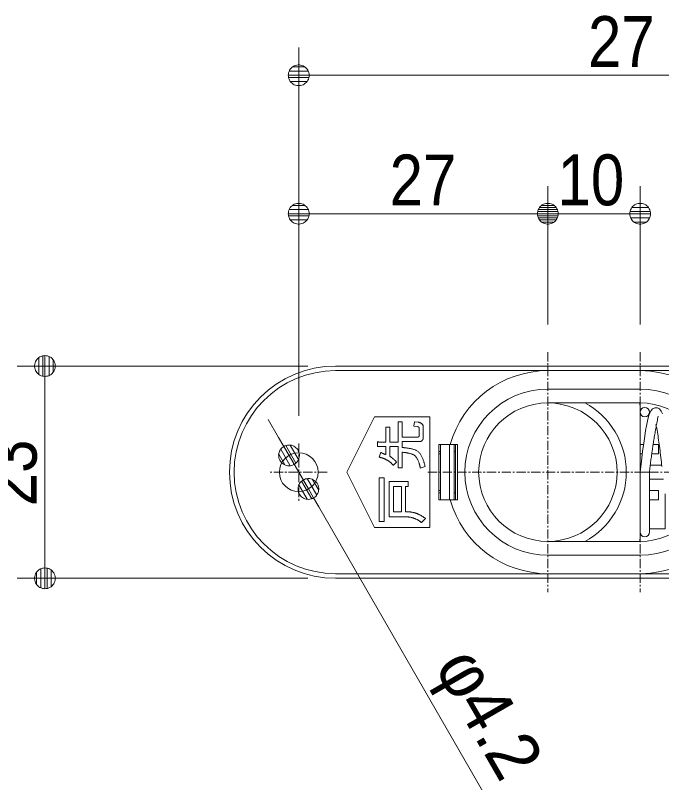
# Model space of a CAD drawing. Units: millimetres, scale not verified, with parts at other scales. Extents: x -4547 to 4547, y -2284 to 2284.
# Drawn here: x -4057.7 to -3707.5, y -190.7 to 225 of the extents above; entities that cross this region are included whole.
import ezdxf
from ezdxf.enums import TextEntityAlignment as Align

# ---------------------------------------------------------------- set-up
doc = ezdxf.new("R2010")
doc.units = ezdxf.units.MM
doc.header["$LTSCALE"] = 20
doc.linetypes.add('CHAIN1', pattern=[8, 5, -1, 1, -1])
for name, color, linetype, lineweight in [('0-0_3一般', 7, 'Continuous', 9), ('0-1_2寸法-2', 7, 'Continuous', 9), ('0-2_0', 7, 'Continuous', 9), ('0-4_2寸法-1', 7, 'Continuous', 9)]:
    doc.layers.add(name, color=color, linetype=linetype, lineweight=lineweight)
doc.styles.add('ＭＳ Ｐゴシック', font='')
doc.styles.get('ＭＳ Ｐゴシック').set_extended_font_data('MS PGothic')

# ---------------------------------------------------------------- blocks, each defined once
blk = doc.blocks.new('グループ-130')
at = {"layer": '0-0_3一般', "linetype": 'CHAIN1'}
for p, q in [((-48570, 850), (-48570, -1750)), ((-47570, 850), (-47570, -1750)), ((-51270, -140), (-51270, -760)), ((-50960, -450), (-51580, -450)), ((-49870, -450), (-46370, -450))]:
    blk.add_line(p, q, dxfattribs=at)
at = {"layer": '0-0_3一般'}
for p, q in [((-50870, 700), (-44020, 700)), ((-44020, 650), (-50870, 650)), ((-47570, 450), (-48570, 450)), ((-47570, 300), (-48570, 300)), ((-47570, 300), (-47570, 250)), ((-47570, 250), (-47570, -1150)), ((-47470, 183.4), (-47470, 200)), ((-47377.2, 142.6), (-47374.1, 157.7)), ((-49979.4, 43.3), (-49980.1, 43.4)), ((-49963.9, -53.9), (-49963.9, 22.6)), ((-49920.2, 45.5), (-49920.1, 43.4)), ((-49920.1, 43.4), (-49920.1, -77)), ((-49963.9, -54.6), (-49963.9, -53.9)), ((-50404.4, -122.9), (-50404.1, -123.4)), ((-49957.6, -119.3), (-49959.3, -119.4)), ((-49750, -750), (-49750, -150)), ((-49750, -150), (-49628.3, -150)), ((-49735, -750), (-49735, -150)), ((-49635, -150), (-49635, -750)), ((-49628.3, -150), (-49550, -150)), ((-49585, -750), (-49585, -150)), ((-49570, -750), (-49570, -150)), ((-49550, -150), (-49550, -750)), ((-47532.9, -150), (-47570, -150)), ((-47370, -150), (-47432.7, -150)), ((-47370, -150), (-47370, -250)), ((-50397.1, -287.8), (-50383.2, -243.8)), ((-49735, -225), (-49750, -225)), ((-49570, -225), (-49585, -225)), ((-50392.7, -288.7), (-50397.1, -287.8)), ((-49735, -250), (-49750, -250)), ((-47545.8, -250), (-47570, -250)), ((-47370, -250), (-47445.7, -250)), ((-50209.5, -341.1), (-50244.2, -375.9)), ((-50211, -339.3), (-50209.5, -341.1)), ((-49901.4, -387.5), (-49952.3, -408.3)), ((-47461.1, -375), (-47336, -375)), ((-47470, -450), (-47570, -450)), ((-47470, -1100), (-47470, -450)), ((-50344.6, -512.5), (-50344.6, -982.8)), ((-47318.3, -525), (-47470, -525)), ((-49735, -650), (-49750, -650)), ((-47370, -650), (-47470, -650)), ((-49750, -675), (-49735, -675)), ((-49585, -675), (-49570, -675)), ((-49628.3, -750), (-49750, -750)), ((-49550, -750), (-49628.3, -750)), ((-50344.6, -982.8), (-50399.4, -982.8)), ((-50102.9, -933.6), (-50107.5, -933.4)), ((-49896.7, -952.7), (-49938.4, -996.7)), ((-49900.8, -949.3), (-49896.7, -952.7)), ((-47570, -1150), (-47570, -1200)), ((-48570, -1200), (-47570, -1200)), ((-48570, -1350), (-47570, -1350)), ((-50870, -1550), (-44020, -1550)), ((-44020, -1600), (-50870, -1600))]:
    blk.add_line(p, q, dxfattribs=at)
for points in [[(-47574.2, 300), (-47573.7, 296.9), (-47570, 250)], [(-47327, 183.5), (-47340.5, 212.4), (-47358.9, 234.8), (-47381.3, 247.4), (-47411.5, 248.5), (-47435.6, 236.9), (-47452.4, 218.8), (-47465.7, 194.1), (-47477, 162.8), (-47487.4, 123.9), (-47494.9, 89.7), (-47502.5, 50.3), (-47511, 1.4), (-47520.6, -60.4), (-47531.1, -135.7), (-47542.8, -226.2), (-47556, -332.1), (-47570, -450)], [(-50404.1, -123.4), (-50325.3, -123.4), (-50325.3, 36.5), (-50281.4, 36.5), (-50281.4, -123.4), (-50193.2, -123.4), (-50193.2, 94.4), (-50149.4, 94.4), (-50149.4, -70.1), (-49982.4, -70.1)], [(-49980.1, 43.4), (-50024.1, 48.1), (-50014.9, 96.7), (-49975.5, 92.1)], [(-49975.5, 92.1), (-49973.5, 91.7), (-49971.5, 91.4), (-49969.5, 90.9), (-49967.5, 90.4), (-49965.5, 89.9), (-49963.6, 89.3), (-49961.7, 88.7), (-49959.8, 88.1), (-49957.9, 87.3), (-49956, 86.6), (-49954.1, 85.8), (-49952.3, 84.9), (-49950.5, 84), (-49948.7, 83.1), (-49946.9, 82.1), (-49945.1, 81), (-49943.3, 80), (-49941.6, 78.8), (-49939.8, 77.6), (-49938.1, 76.4), (-49936.4, 75.2), (-49934.9, 73.8), (-49933.3, 72.5), (-49931.9, 71.1), (-49930.6, 69.7), (-49929.3, 68.2), (-49928.1, 66.7), (-49927, 65.1), (-49926, 63.6), (-49925, 61.9), (-49924.2, 60.3), (-49923.4, 58.5), (-49922.7, 56.8), (-49922.1, 55), (-49921.5, 53.2), (-49921.1, 51.3), (-49920.7, 49.4), (-49920.4, 47.5), (-49920.2, 45.5)], [(-47470, -450), (-47468.2, -434.7), (-47466.3, -419.4), (-47464.5, -404.1), (-47462.6, -388.9), (-47460.7, -373.6), (-47458.7, -358.3), (-47456.8, -343.1), (-47454.8, -327.8), (-47452.7, -312.5), (-47450.7, -297.3), (-47448.6, -282.1), (-47446.5, -266.8), (-47444.4, -251.6), (-47442.2, -236.4), (-47440, -221.2), (-47437.8, -205.9), (-47435.6, -190.7), (-47433.3, -175.5), (-47431, -160.3), (-47428.7, -145.1), (-47426.3, -129.9), (-47423.9, -114.8), (-47421.5, -99.6), (-47419, -84.4), (-47416.5, -69.2), (-47414, -54.1), (-47411.4, -38.9), (-47408.7, -23.8), (-47406.1, -8.6), (-47403.3, 6.5), (-47400.6, 21.7), (-47397.8, 36.8), (-47395, 51.9), (-47392.1, 67.1), (-47389.2, 82.2), (-47386.2, 97.3), (-47383.3, 112.4), (-47380.2, 127.5), (-47377.2, 142.6)], [(-49963.9, 22.6), (-49963.9, 23.3), (-49964, 24), (-49964.1, 24.8), (-49964.2, 25.5), (-49964.3, 26.2), (-49964.4, 26.9), (-49964.6, 27.6), (-49964.7, 28.3), (-49964.9, 28.9), (-49965.2, 29.6), (-49965.4, 30.3), (-49965.7, 30.9), (-49966, 31.6), (-49966.3, 32.2), (-49966.6, 32.9), (-49966.9, 33.5), (-49967.3, 34.1), (-49967.7, 34.7), (-49968.1, 35.4), (-49968.5, 36), (-49969, 36.5), (-49969.4, 37.1), (-49969.9, 37.7), (-49970.4, 38.2), (-49970.9, 38.7), (-49971.4, 39.2), (-49971.9, 39.6), (-49972.5, 40), (-49973, 40.5), (-49973.6, 40.8), (-49974.2, 41.2), (-49974.8, 41.5), (-49975.4, 41.9), (-49976, 42.2), (-49976.7, 42.4), (-49977.3, 42.7), (-49978, 42.9), (-49978.7, 43.1), (-49979.4, 43.3)], [(-47398.6, 64.8), (-47394.7, 45.2), (-47390.9, 25.3), (-47387.2, 5), (-47383.6, -15.7), (-47380, -36.7), (-47376.5, -58), (-47373.1, -79.7), (-47369.8, -101.8), (-47366.5, -124.2), (-47363.4, -146.9), (-47360.3, -170), (-47357.3, -193.4), (-47354.3, -217.2), (-47351.5, -241.3), (-47348.7, -265.8), (-47345.9, -290.5), (-47343.2, -315.1), (-47340.3, -339.8), (-47337.5, -364.4), (-47334.7, -389)], [(-49982.4, -70.1), (-49981.7, -70), (-49981, -70), (-49980.3, -69.9), (-49979.7, -69.8), (-49979, -69.7), (-49978.3, -69.6), (-49977.7, -69.4), (-49977, -69.2), (-49976.4, -69), (-49975.7, -68.8), (-49975.1, -68.6), (-49974.5, -68.3), (-49973.9, -68), (-49973.3, -67.7), (-49972.7, -67.4), (-49972.1, -67), (-49971.5, -66.6), (-49970.9, -66.2), (-49970.3, -65.8), (-49969.7, -65.4), (-49969.2, -64.9), (-49968.7, -64.5), (-49968.2, -64), (-49967.7, -63.5), (-49967.3, -63), (-49966.9, -62.5), (-49966.5, -61.9), (-49966.1, -61.4), (-49965.8, -60.8), (-49965.5, -60.3), (-49965.2, -59.7), (-49964.9, -59.1), (-49964.7, -58.5), (-49964.5, -57.9), (-49964.3, -57.2), (-49964.2, -56.6), (-49964.1, -55.9), (-49964, -55.2), (-49963.9, -54.6)], [(-49920.1, -77), (-49920.1, -78.7), (-49920.2, -80.3), (-49920.4, -81.9), (-49920.7, -83.5), (-49920.9, -85.1), (-49921.3, -86.6), (-49921.7, -88.1), (-49922.1, -89.6), (-49922.6, -91.1), (-49923.2, -92.6), (-49923.8, -94), (-49924.4, -95.5), (-49925.1, -96.9), (-49925.9, -98.3), (-49926.7, -99.6), (-49927.6, -101), (-49928.5, -102.3), (-49929.5, -103.6), (-49930.5, -104.9), (-49931.6, -106.2), (-49932.7, -107.4), (-49933.9, -108.6), (-49935.1, -109.7), (-49936.3, -110.7), (-49937.5, -111.7), (-49938.8, -112.6), (-49940.1, -113.5), (-49941.4, -114.3), (-49942.7, -115.1), (-49944.1, -115.8), (-49945.5, -116.4), (-49946.9, -117), (-49948.4, -117.5), (-49949.8, -117.9), (-49951.3, -118.3), (-49952.9, -118.7), (-49954.4, -118.9), (-49956, -119.2), (-49957.6, -119.3)], [(-50418, -125.7), (-50417.9, -125.1), (-50417.8, -124.5), (-50417.6, -124), (-50417.5, -123.5), (-50417.3, -123), (-50417.1, -122.6), (-50416.9, -122.2), (-50416.7, -121.8), (-50416.4, -121.4), (-50416.2, -121.1), (-50415.9, -120.8), (-50415.6, -120.5), (-50415.2, -120.2), (-50414.9, -120), (-50414.5, -119.8), (-50414.1, -119.6), (-50413.7, -119.4), (-50413.3, -119.3), (-50412.8, -119.2), (-50412.4, -119.1), (-50411.9, -119.1), (-50411.4, -119.1), (-50411, -119.1), (-50410.5, -119.1), (-50410.1, -119.2), (-50409.6, -119.3), (-50409.2, -119.4), (-50408.7, -119.5), (-50408.3, -119.7), (-50407.9, -119.9), (-50407.5, -120.1), (-50407.1, -120.4), (-50406.7, -120.6), (-50406.3, -121), (-50405.9, -121.3), (-50405.5, -121.6), (-50405.1, -122), (-50404.8, -122.4), (-50404.4, -122.9)], [(-50325.3, -260), (-50325.3, -172.7), (-50418, -172.7), (-50418, -125.7)], [(-49959.3, -119.4), (-50149.4, -119.4), (-50149.4, -183.6)], [(-50383.2, -243.8), (-50383, -243.2), (-50382.8, -242.6), (-50382.5, -242.1), (-50382.3, -241.6), (-50382, -241.1), (-50381.7, -240.7), (-50381.4, -240.3), (-50381.1, -239.9), (-50380.8, -239.5), (-50380.4, -239.2), (-50380.1, -238.9), (-50379.7, -238.6), (-50379.3, -238.4), (-50378.9, -238.2), (-50378.5, -238), (-50378.1, -237.9), (-50377.7, -237.8), (-50377.2, -237.7), (-50376.8, -237.7), (-50376.3, -237.6), (-50375.8, -237.7), (-50375.3, -237.7), (-50374.9, -237.8), (-50374.5, -237.9), (-50374, -238), (-50373.6, -238.2), (-50373.2, -238.4), (-50372.9, -238.6), (-50372.5, -238.9), (-50372.1, -239.2), (-50371.8, -239.5), (-50371.5, -239.9), (-50371.1, -240.3), (-50370.8, -240.7), (-50370.6, -241.1), (-50370.3, -241.6), (-50370, -242.1), (-50369.8, -242.7), (-50369.5, -243.2)], [(-50369.5, -243.2), (-50369.3, -243.8), (-50368.2, -244.2), (-50367.1, -244.6), (-50366, -245), (-50364.9, -245.5), (-50363.8, -245.9), (-50362.7, -246.3), (-50361.6, -246.7), (-50360.5, -247.1), (-50359.4, -247.5), (-50358.3, -247.9), (-50357.2, -248.3), (-50356.1, -248.7), (-50355, -249.1), (-50353.9, -249.5), (-50352.8, -249.9), (-50351.7, -250.3), (-50350.6, -250.7), (-50349.5, -251.2), (-50348.4, -251.6), (-50347.3, -252), (-50346.2, -252.4), (-50345.1, -252.8), (-50344, -253.2), (-50342.9, -253.6), (-50341.8, -254), (-50340.7, -254.4), (-50339.6, -254.8), (-50338.5, -255.2), (-50337.4, -255.6), (-50336.3, -256), (-50335.2, -256.4), (-50334.1, -256.8), (-50333, -257.2), (-50331.9, -257.6), (-50330.8, -258), (-50329.7, -258.4), (-50328.6, -258.8), (-50327.5, -259.2)], [(-50149.4, -234.6), (-50149.4, -401.4), (-50193.2, -401.4), (-50193.2, -172.7), (-50281.4, -172.7), (-50281.4, -278.6)], [(-50149.4, -183.6), (-50143.9, -183.7), (-50138.3, -184), (-50132.5, -184.3), (-50126.5, -184.8), (-50120.3, -185.3), (-50114, -186), (-50107.5, -186.8), (-50100.8, -187.7), (-50094, -188.7), (-50086.9, -189.8), (-50079.7, -191), (-50072.4, -192.3), (-50064.8, -193.7), (-50057.1, -195.2), (-50049.2, -196.9), (-50041.2, -198.6), (-50032.9, -200.5), (-50024.9, -202.6), (-50017.2, -205.1), (-50009.7, -208), (-50002.5, -211.2), (-49995.6, -214.7), (-49989, -218.6), (-49982.7, -222.9), (-49976.6, -227.5), (-49970.9, -232.4), (-49965.4, -237.7), (-49960.2, -243.3), (-49955.3, -249.3), (-49950.7, -255.6), (-49946.3, -262.3), (-49942.2, -269.3), (-49938.5, -276.7), (-49934.9, -284.3), (-49931.6, -291.8), (-49928.4, -299.2), (-49925.4, -306.4), (-49922.5, -313.5), (-49919.9, -320.4)], [(-50092.3, -241.4), (-50098.2, -240.3), (-50104, -239.3), (-50109.6, -238.3), (-50115, -237.5), (-50120.4, -236.8), (-50125.6, -236.2), (-50130.6, -235.6), (-50135.5, -235.2), (-50140.3, -234.9), (-50144.9, -234.7), (-50149.4, -234.6)], [(-49952.3, -408.3), (-49952.9, -403.9), (-49953.6, -399.3), (-49954.5, -394.6), (-49955.5, -389.8), (-49956.6, -384.8), (-49957.8, -379.7), (-49959.1, -374.6), (-49960.6, -369.2), (-49962.2, -363.8), (-49963.9, -358.2), (-49965.7, -352.5), (-49967.7, -346.7), (-49969.8, -340.8), (-49972, -334.7), (-49974.3, -328.5), (-49976.8, -322.2), (-49979.4, -315.8), (-49982.2, -309.6), (-49985.2, -303.7), (-49988.5, -298), (-49992.1, -292.6), (-49995.9, -287.5), (-49999.9, -282.7), (-50004.2, -278.2), (-50008.8, -274), (-50013.6, -270), (-50018.6, -266.3), (-50023.9, -263), (-50029.5, -259.9), (-50035.2, -257), (-50041.3, -254.5), (-50047.6, -252.2), (-50054.1, -250.3), (-50060.8, -248.5), (-50067.4, -246.9), (-50073.8, -245.4), (-50080.1, -244), (-50086.3, -242.6), (-50092.3, -241.4)], [(-50244.2, -375.9), (-50247.2, -372.5), (-50250.2, -369.2), (-50253.3, -365.9), (-50256.5, -362.8), (-50259.7, -359.6), (-50262.9, -356.5), (-50266.2, -353.5), (-50269.5, -350.5), (-50272.9, -347.6), (-50276.3, -344.8), (-50279.8, -342), (-50283.4, -339.2), (-50286.9, -336.5), (-50290.6, -333.9), (-50294.3, -331.3), (-50298, -328.8), (-50301.8, -326.3), (-50305.6, -323.9), (-50309.5, -321.5), (-50313.4, -319.2), (-50317.4, -317), (-50321.3, -314.8), (-50325.3, -312.7), (-50329.4, -310.7), (-50333.4, -308.8), (-50337.5, -306.9), (-50341.6, -305.1), (-50345.7, -303.3), (-50349.9, -301.6), (-50354.1, -300), (-50358.3, -298.5), (-50362.5, -297), (-50366.7, -295.6), (-50371, -294.3), (-50375.3, -293.1), (-50379.6, -291.9), (-50383.9, -290.8), (-50388.3, -289.7), (-50392.7, -288.7)], [(-50327.5, -259.2), (-50326.4, -259.6), (-50325.3, -260)], [(-50281.4, -278.6), (-50279.4, -279.9), (-50277.4, -281.2), (-50275.4, -282.5), (-50273.5, -283.9), (-50271.5, -285.2), (-50269.5, -286.6), (-50267.6, -288), (-50265.6, -289.4), (-50263.7, -290.8), (-50261.8, -292.2), (-50259.9, -293.6), (-50258, -295.1), (-50256.1, -296.5), (-50254.2, -298), (-50252.3, -299.5), (-50250.5, -301), (-50248.6, -302.5), (-50246.8, -304.1), (-50244.9, -305.6), (-50243.1, -307.2), (-50241.3, -308.8), (-50239.5, -310.3), (-50237.7, -311.9), (-50236, -313.6), (-50234.2, -315.2), (-50232.5, -316.8), (-50230.7, -318.5), (-50229, -320.1), (-50227.3, -321.8), (-50225.6, -323.5), (-50224, -325.2), (-50222.3, -326.9), (-50220.6, -328.7), (-50219, -330.4), (-50217.4, -332.2), (-50215.8, -333.9), (-50214.2, -335.7), (-50212.6, -337.5), (-50211, -339.3)], [(-49919.9, -320.4), (-49917.3, -327.2), (-49915, -333.8), (-49912.8, -340.4), (-49910.8, -346.7), (-49908.9, -353), (-49907.3, -359.1), (-49905.7, -365), (-49904.4, -370.8), (-49903.2, -376.5), (-49902.2, -382.1), (-49901.4, -387.5)], [(-50399.4, -982.8), (-50399.4, -512.5), (-50344.6, -512.5)], [(-50107.5, -933.4), (-50288.2, -933.4), (-50288.2, -549.6), (-50084.4, -549.6), (-50084.4, -604.4)], [(-50084.4, -604.4), (-50112.3, -604.4), (-50112.3, -878.6), (-50091.3, -878.6)], [(-47370, -650), (-47370, -750), (-47470, -750)], [(-47470, -1065), (-47298.3, -1065), (-47298.3, -686.1)], [(-50091.3, -878.6), (-50086, -878.8), (-50080.7, -879), (-50075.4, -879.4), (-50070.1, -879.8), (-50064.9, -880.4), (-50059.6, -881), (-50054.4, -881.7), (-50049.2, -882.5), (-50044, -883.4), (-50038.8, -884.4), (-50033.6, -885.5), (-50028.5, -886.7), (-50023.3, -887.9), (-50018.2, -889.3), (-50013.1, -890.7), (-50008, -892.2), (-50002.9, -893.8), (-49997.8, -895.5), (-49992.8, -897.3), (-49987.7, -899.2), (-49982.7, -901.1), (-49977.8, -903.2), (-49972.9, -905.3), (-49968, -907.4), (-49963.2, -909.7), (-49958.4, -912), (-49953.7, -914.4), (-49949, -916.9), (-49944.4, -919.5), (-49939.8, -922.1), (-49935.3, -924.9), (-49930.8, -927.6), (-49926.4, -930.5), (-49922, -933.5), (-49917.7, -936.5), (-49913.4, -939.6), (-49909.1, -942.7), (-49905, -946), (-49900.8, -949.3)], [(-49938.4, -996.7), (-49941.9, -993.7), (-49945.5, -990.8), (-49949.1, -988), (-49952.8, -985.2), (-49956.5, -982.5), (-49960.2, -979.8), (-49964, -977.3), (-49967.8, -974.8), (-49971.7, -972.4), (-49975.6, -970), (-49979.6, -967.8), (-49983.6, -965.6), (-49987.7, -963.4), (-49991.8, -961.4), (-49995.9, -959.4), (-50000.1, -957.5), (-50004.4, -955.6), (-50008.6, -953.8), (-50013, -952.1), (-50017.3, -950.5), (-50021.7, -949), (-50026.2, -947.5), (-50030.6, -946.1), (-50035, -944.7), (-50039.5, -943.5), (-50043.9, -942.3), (-50048.4, -941.2), (-50052.9, -940.1), (-50057.4, -939.2), (-50061.9, -938.3), (-50066.4, -937.4), (-50070.9, -936.7), (-50075.4, -936), (-50080, -935.4), (-50084.6, -934.9), (-50089.1, -934.5), (-50093.7, -934.1), (-50098.3, -933.8), (-50102.9, -933.6)], [(-47570, -1150), (-47573.7, -1196.9), (-47574.2, -1200)]]:
    blk.add_lwpolyline(points, dxfattribs=at)
for points in [[(-49850, -1050), (-49850, 150), (-50450, 150), (-50750, -450), (-50450, -1050)], [(-50156.2, -878.6), (-50156.2, -604.4), (-50244.4, -604.4), (-50244.4, -878.6)]]:
    blk.add_lwpolyline(points, close=True, dxfattribs=at)
for centre, radius in [((-47520, 200), 50), ((-51270, -450), 210)]:
    blk.add_circle(centre, radius, dxfattribs=at)
for centre, radius, start, end in [((-50870, -450), 1150, 90, 270), ((-50870, -450), 1100, 90, 270), ((-48570, -450), 1100, 90, 164.17338), ((-47570, -450), 1100, 270, 90), ((-48570, -450), 900, 90, 270), ((-47570, -450), 900, 270, 90), ((-48570, -450), 750, 90, 270), ((-48570, -450), 750, 270, 90), ((-48570, -450), 850, 0, 61.92751), ((-47570, -450), 750, 270, 90), ((-48570, -450), 850, 298.07249, 0), ((-48570, -450), 1100, 195.82662, 270), ((-47520, -1100), 50, 180, 0)]:
    blk.add_arc(centre, radius, start, end, dxfattribs=at)
blk = doc.blocks.new('_Dot')
at = {"layer": '0-2_0'}
for p, q in [((-10, 0), (-20, 0)), ((9.78, 2), (-9.78, 2)), ((7.99, 6), (-7.99, 6)), ((9.16, -3.98), (-9.16, -3.98)), ((6, -7.98), (-6, -7.98))]:
    blk.add_line(p, q, dxfattribs=at)
for points in [[(10, 0), (9.92, 1.25), (9.69, 2.49), (9.3, 3.68), (8.76, 4.82), (8.09, 5.88), (7.29, 6.85), (6.37, 7.71), (5.36, 8.44), (4.26, 9.05), (3.09, 9.51), (1.87, 9.82), (0.63, 9.98), (-0.63, 9.98), (-1.87, 9.82), (-3.09, 9.51), (-4.26, 9.05), (-5.36, 8.44), (-6.37, 7.71), (-7.29, 6.85), (-8.09, 5.88), (-8.76, 4.82), (-9.3, 3.68), (-9.69, 2.49), (-9.92, 1.25), (-10, 0), (0, 0)], [(-10, 0), (-9.92, -1.25), (-9.69, -2.49), (-9.3, -3.68), (-8.76, -4.82), (-8.09, -5.88), (-7.29, -6.85), (-6.37, -7.71), (-5.36, -8.44), (-4.26, -9.05), (-3.09, -9.51), (-1.87, -9.82), (-0.63, -9.98), (0.63, -9.98), (1.87, -9.82), (3.09, -9.51), (4.26, -9.05), (5.36, -8.44), (6.37, -7.71), (7.29, -6.85), (8.09, -5.88), (8.76, -4.82), (9.3, -3.68), (9.69, -2.49), (9.92, -1.25), (10, 0), (0, 0)]]:
    blk.add_lwpolyline(points, close=True, dxfattribs=at)

msp = doc.modelspace()

# ---------------------------------------------------------------- linework, layer by layer
at = {"layer": '0-1_2寸法-2'}
for p, q in [((-3915, -3.66), (-3920.63, 6.09)), ((-3909.37, -13.41), (-3898.87, -31.59)), ((-3893.25, -41.34), (-3800.07, -202.73))]:
    msp.add_line(p, q, dxfattribs=at)
at = {"layer": '0-4_2寸法-1'}
for p, q in [((-3904.12, 132.5), (-3904.12, 207.5)), ((-3565.38, 192.5), (-3892.87, 192.5)), ((-3904.12, 8), (-3904.12, 132.5)), ((-3769.12, 57.5), (-3769.12, 132.5)), ((-3769.12, 57.5), (-3769.12, 132.5)), ((-3719.12, 57.5), (-3719.12, 132.5)), ((-3780.38, 117.5), (-3892.87, 117.5)), ((-3757.87, 117.5), (-3730.38, 117.5)), ((-3899.12, 35), (-4056.63, 35)), ((-4041.63, -68.74), (-4041.63, 23.74)), ((-3899.12, -80), (-4056.63, -80))]:
    msp.add_line(p, q, dxfattribs=at)

# ---------------------------------------------------------------- block references
at = {"layer": '0-0_3一般', "xscale": 0.05, "yscale": 0.05}
msp.add_blockref('グループ-130', (-1340.62, 0), dxfattribs=at)
at = {"layer": '0-1_2寸法-2', "xscale": 0.5627563, "yscale": 0.5627563}
for p, rotation in [((-3909.37, -13.41), 300), ((-3898.87, -31.59), 120)]:
    msp.add_blockref('_Dot', p, dxfattribs=dict(at, rotation=rotation))
at = {"layer": '0-4_2寸法-1', "xscale": 0.5627563, "yscale": 0.5627563}
for p, rotation in [((-3904.12, 192.5), 180), ((-3904.12, 117.5), 180), ((-3769.12, 117.5), 180), ((-4041.63, 35), 90), ((-4041.63, -80), 270)]:
    msp.add_blockref('_Dot', p, dxfattribs=dict(at, rotation=rotation))
for p in [(-3769.12, 117.5), (-3719.12, 117.5)]:
    msp.add_blockref('_Dot', p, dxfattribs=at)

# ---------------------------------------------------------------- texts
at = {"layer": '0-1_2寸法-2', "style": 'ＭＳ Ｐゴシック'}
msp.add_text('φ4.2', height=27.51, rotation=300, dxfattribs=at).set_placement((-3838.13, -132.13), align=Align.BOTTOM_LEFT)
at = {"layer": '0-4_2寸法-1', "style": 'ＭＳ Ｐゴシック', "width": 0.9}
for s, p in [('27', (-3747.35, 188.71)), ('27', (-3854.85, 113.71)), ('10', (-3763.86, 113.78))]:
    msp.add_text(s, height=27.57, dxfattribs=at).set_placement(p, align=Align.BOTTOM_LEFT)
msp.add_text('23', height=27.57, rotation=90, dxfattribs=at).set_placement((-4037.83, -40.94), align=Align.BOTTOM_LEFT)

doc.saveas('drawing.dxf')
